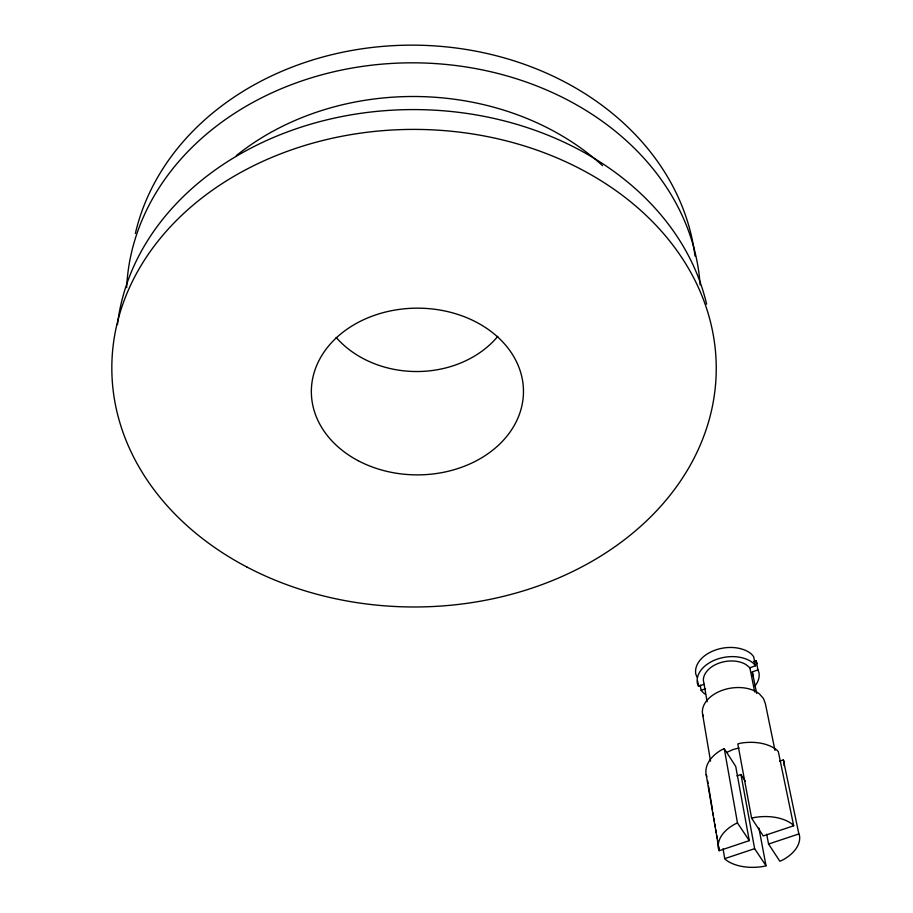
<?xml version="1.0" encoding="UTF-8"?>
<svg xmlns="http://www.w3.org/2000/svg" width="913" height="913" viewBox="0 0 913 913"><rect width="100%" height="100%" fill="white"/><g stroke="black" fill="none" stroke-linecap="round" stroke-linejoin="round"><path stroke-width="1.37" d="M724.26 748.637L721.624 749.835A39.476 25.016 -9.2 0 0 706.171 774.623L719.239 850.688L749.276 840.633L735.73 766.429L724.26 748.637L737.487 822.967L749.276 840.633M726.691 752.415L733.093 749.516L739.028 747.998M737.487 822.967L734.737 824.177A41.074 24.879 -9 0 0 718.474 848.919M753.453 661.674L756.078 660.727L757.162 663.705M749.858 667.791L755.508 665.76L753.271 663.169A31.282 20.896 -9.5 0 0 716.716 659.334A31.282 20.896 -9.5 0 0 697.372 683.346L698.548 686.279L704.106 684.282L703.33 680.117A25.028 16.708 -9.5 0 1 718.999 663.135A25.028 16.708 -9.5 0 1 746.115 664.664L749.858 667.791L754.72 691.974M700.225 685.07L701.116 690.319L705.555 688.722M752.985 676.099L752.323 671.9L757.95 669.868L756.078 660.727M736.951 775.913L740.957 774.532L745.35 781.345M779.691 761.168L783.377 759.901L784.039 761.704A39.476 25.016 -9.2 0 1 784.13 765.665M793.694 825.774L763.257 835.954L751.616 818.196L737.807 743.912L740.74 743.159A39.476 25.016 -9.2 0 1 776.917 750.098L778.333 751.673L793.694 825.774L792.244 824.211A41.074 24.879 -9 0 0 754.674 817.443L751.616 818.196M724.728 858.642L754.629 848.679L766.03 865.775L763.063 866.494A41.074 24.879 -9 0 1 726.223 860.137L724.728 858.642L723.085 848.839M766.68 834.254L768.563 844.034L798.864 833.946L783.377 759.901M701.116 690.319L703.409 692.83A31.282 20.896 -9.5 0 0 705.475 694.314M768.563 844.034L779.828 861.221L782.532 860.069A41.074 24.879 -9 0 0 799.537 835.737L798.864 833.946M706.171 774.623L706.913 776.415M774.989 750.429L765.391 703.74L763.485 698.548L759.548 694.051A31.829 20.885 -9.4 0 0 722.377 690.285A31.829 20.885 -9.4 0 0 702.611 714.32L703.409 716.283M696.996 677.104L695.809 674.159A31.122 20.885 -9.6 0 1 715.039 650.17A31.122 20.885 -9.6 0 1 751.399 654.016L753.636 656.607L755.508 665.76M757.95 669.868L759.034 672.847A31.282 20.896 -9.5 0 1 755.04 685.914M752.323 671.9L756.66 693.389M758.92 828.068L766.03 865.775M740.957 774.532L754.629 848.679M704.106 684.282L707.13 701.789M697.658 681.041L698.548 686.279M702.611 714.32L710.542 761.157M707.609 780.615L708.077 783.422M708.545 786.219L712.494 810.048M712.962 812.844L713.418 815.651M713.886 818.459L714.354 821.255M714.822 824.062L715.278 826.858M715.746 829.666L716.214 832.473M716.682 835.269L717.139 838.077M717.607 840.873L718.075 843.68M718.542 846.488L719.239 850.688M117.469 324.629A297.718 237.597 0.2 0 1 400.465 109.8A297.718 237.597 0.2 0 1 706.616 304.189M236.33 155.609A252.981 206.361 0.6 0 1 602.591 165.675M126.656 287.641A287.081 234.47 0.6 0 1 410.61 62.826A287.081 234.47 0.6 0 1 700.145 284.936M135.352 233.545A283.041 233.18 0.8 0 1 425.641 45.422A283.041 233.18 0.8 0 1 694.976 256.017M497.802 336.361A98.718 81.291 0.7 0 1 336.121 337.399M246.932 567.041A302.203 238.784 0.1 0 0 715.666 383.152A302.203 238.784 0.1 0 0 279.549 154.263A302.203 238.784 0.1 0 0 246.932 567.041M358.079 460.654A106.056 83.357 -0.1 0 0 523.206 397.281A106.056 83.357 -0.1 0 0 370.918 316.628A106.056 83.357 -0.1 0 0 358.079 460.654"/></g></svg>
